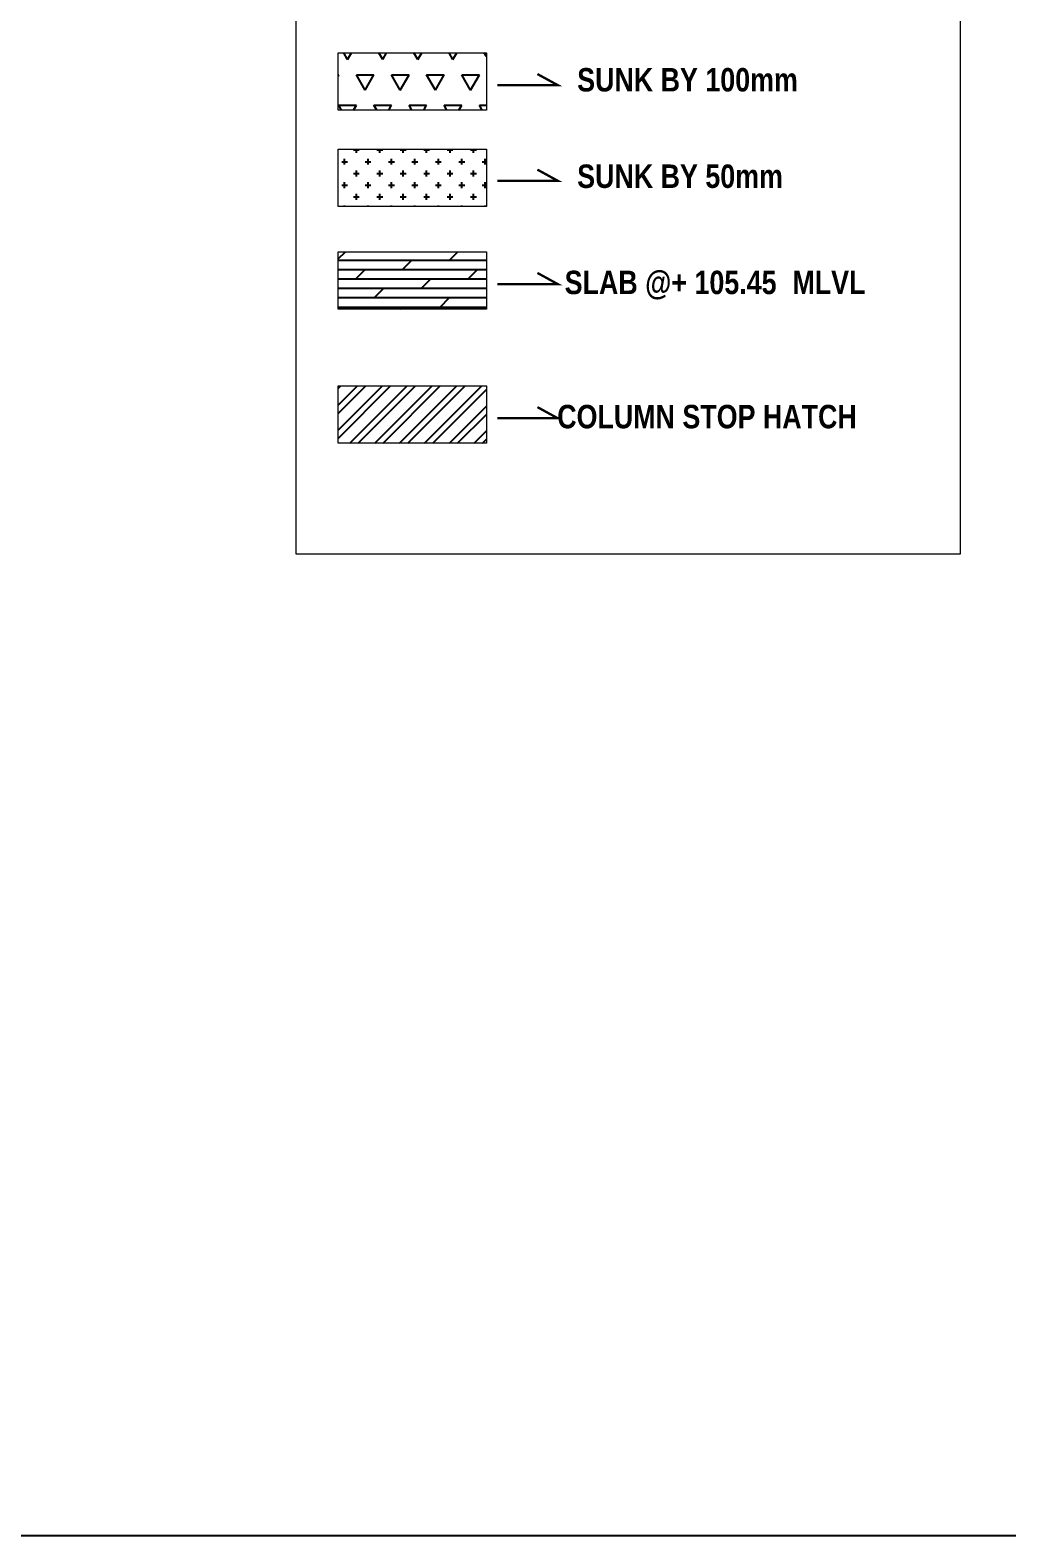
# Model space of a CAD drawing. Header units: millimetres. Extents: x 1798 to 243113, y 1193 to 150435.
# Drawn here: x 115148 to 125572, y 1193 to 17255 of the extents above; entities that cross this region are included whole.
import ezdxf

# ---------------------------------------------------------------- set-up
doc = ezdxf.new("R2010")
doc.units = ezdxf.units.MM
for name, color, linetype in [('A-WALL-PATT', 7, 'Continuous'), ('beam', 4, 'Continuous'), ('sub title', 22, 'Continuous'), ('TOILET SUNK BY80', 240, 'Continuous')]:
    doc.layers.add(name, color=color, linetype=linetype)
doc.layers.add('Column outline', color=5, linetype='Continuous', lineweight=0)
doc.styles.add('sd', font='ARIALNB.TTF')

msp = doc.modelspace()

# ---------------------------------------------------------------- hatches: boundary and pattern name
at = {"layer": 'A-WALL-PATT'}
h = msp.add_hatch(dxfattribs=at)
h.set_pattern_fill('CROSS', color=8, scale=500)
h.set_pattern_definition([(0, (55722.9, 36101.29), (125, 125), [62.5, -187.5]), (90, (55754.15, 36070.04), (-125, 125), [62.5, -187.5])])
h.paths.add_polyline_path([(118435.5, 15984.1), (120016.7, 15984.1), (120016.7, 15373.2), (118435.5, 15373.2)])
h = msp.add_hatch(dxfattribs=at)
h.set_pattern_fill('DOLMIT', color=8, scale=400)
h.set_pattern_definition([(0, (55722.9, 36101.29), (0, 100), []), (45, (55722.9, 36101.3), (-200, 200), [141.4214, -282.8427])])
h.paths.add_polyline_path([(118435.5, 14891.1), (120016.7, 14891.1), (120016.7, 14280.1), (118435.5, 14280.1)])
at = {"layer": 'A-WALL-PATT', "ltscale": 25}
h = msp.add_hatch(dxfattribs=at)
h.set_pattern_fill('ANSI32', color=8, scale=500, angle=180)
h.set_pattern_definition([(225, (55722.9, 36101.29), (132.5825, -132.5825), []), (225, (55634.51, 36101.29), (132.5825, -132.5825), [])])
h.paths.add_polyline_path([(118435.5, 13460), (120016.7, 13460), (120016.7, 12849.1), (118435.5, 12849.1)])
at = {"layer": 'TOILET SUNK BY80'}
h = msp.add_hatch(dxfattribs=at)
h.set_pattern_fill('TRIANG', color=8, scale=1000, style=0)
h.set_pattern_definition([(60, (55722.9, 36101.3), (-187.5, 324.7595), [187.5, -187.5]), (120, (55722.9, 36101.3), (-375, 2e-07), [187.5, -187.5]), (0, (55629.15, 36263.67), (187.5, 324.7595), [187.5, -187.5])])
h.paths.add_polyline_path([(118435.5, 17013), (120016.7, 17013), (120016.7, 16402.1), (118435.5, 16402.1)])

# ---------------------------------------------------------------- linework, layer by layer
at = {"layer": 'beam', "color": 4}
msp.add_lwpolyline([(201385.5, 1192.9), (1797.5, 1192.9), (1797.5, 42147.9), (201385.5, 42147.9)], close=True, dxfattribs=at)
at = {"layer": 'Column outline'}
for points in [[(117985.9, 17453.5), (125074, 17453.5), (125074, 11665.8), (117985.9, 11665.8)], [(118435.5, 17013), (120016.7, 17013), (120016.7, 16402.1), (118435.5, 16402.1)], [(118435.5, 15984.1), (120016.7, 15984.1), (120016.7, 15373.2), (118435.5, 15373.2)], [(118435.5, 14891.1), (120016.7, 14891.1), (120016.7, 14280.1), (118435.5, 14280.1)], [(118435.5, 13460), (120016.7, 13460), (120016.7, 12849.1), (118435.5, 12849.1)]]:
    msp.add_lwpolyline(points, close=True, dxfattribs=at)
at = {"layer": 'sub title', "color": 4, "const_width": 25}
for points in [[(120134.5, 16668.7), (120777.5, 16668.7), (120561.5, 16786.7)], [(120134.5, 15648.7), (120777.5, 15648.7), (120561.5, 15766.7)], [(120134.5, 14546.8), (120777.5, 14546.8), (120561.5, 14664.8)], [(120134.5, 13115.7), (120777.5, 13115.7), (120561.5, 13233.7)]]:
    msp.add_lwpolyline(points, dxfattribs=at)

# ---------------------------------------------------------------- texts
at = {"layer": 'sub title', "color": 4, "lineweight": 18, "style": 'sd'}
msp.add_text('SUNK BY 100mm', height=250, dxfattribs=at).set_placement((120986.1, 16600.6))
at = {"layer": 'sub title', "color": 4, "style": 'sd'}
for s, p in [('SUNK BY 50mm', (120986.1, 15571.7)), (' SLAB @+', (120773, 14438.7)), (' 105.45', (122158.3, 14438.7)), ('MLVL', (123282.9, 14438.7)), ('COLUMN STOP HATCH', (120773, 13007.6))]:
    msp.add_text(s, height=250, dxfattribs=at).set_placement(p)

doc.saveas('drawing.dxf')
